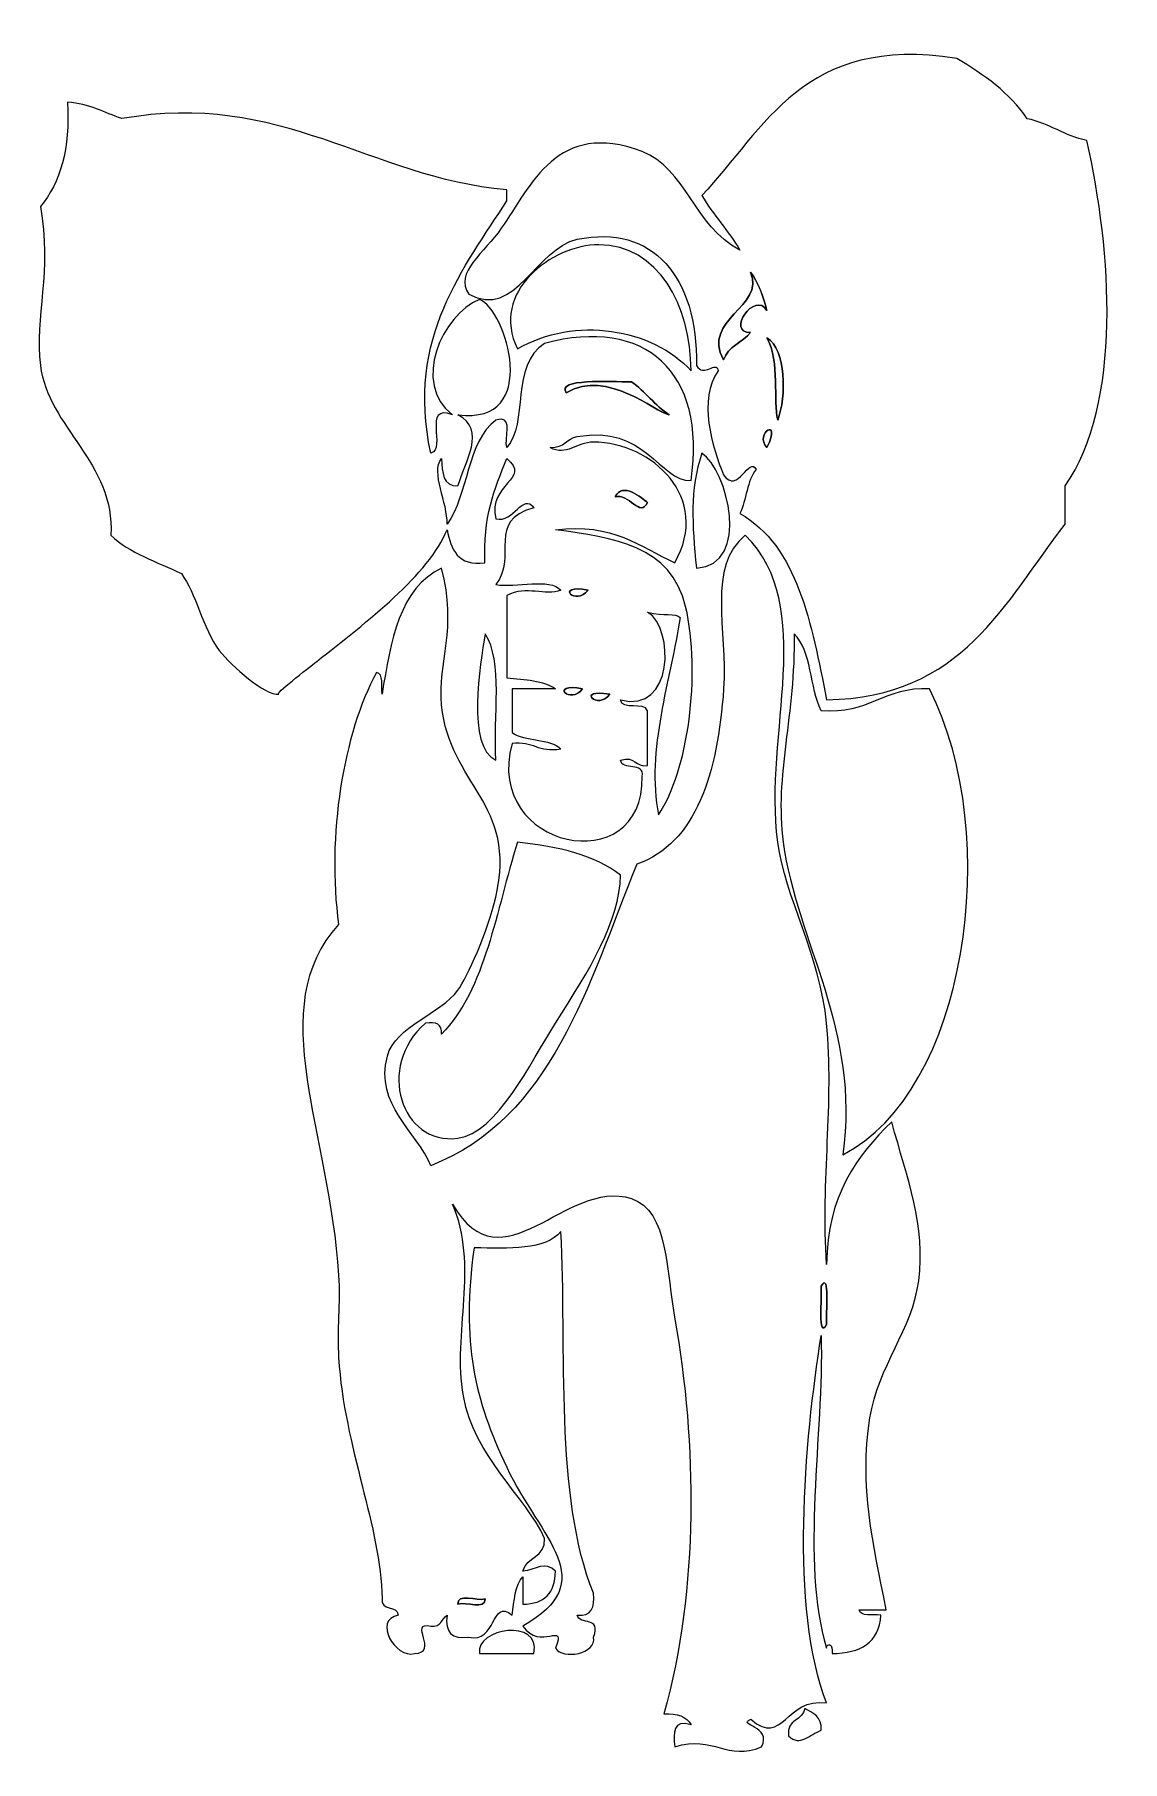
# Model space of a CAD drawing. Header units: centimetres. Extents: x -66 to 65, y -66 to 66.
# Drawn here: x 17.89 to 21.18, y -19.42 to -14.21 of the extents above; entities that cross this region are included whole.
import ezdxf

# ---------------------------------------------------------------- set-up
doc = ezdxf.new("R2010")
doc.units = ezdxf.units.CM
doc.header["$MEASUREMENT"] = 0
doc.layers.add('Layer 1', color=7, linetype='Continuous')

msp = doc.modelspace()

# ---------------------------------------------------------------- linework, layer by layer
at = {"layer": 'Layer 1'}
for points, knots in [([(20.2848, -16.22071), (20.23911, -15.99118), (20.19757, -15.75761), (20.02302, -15.65847), (20.02302, -15.65847), (20.04366, -15.6187), (20.044, -15.55851), (20.07207, -15.52626), (20.07207, -15.52626), (20.05252, -15.48266), (20.01606, -15.60405), (19.97396, -15.54274), (19.97396, -15.54274), (19.93898, -15.46072), (19.89681, -15.31173), (19.95748, -15.22857), (19.95748, -15.22857), (19.95303, -15.1938), (19.91382, -15.25251), (19.89207, -15.21203), (19.89207, -15.21203), (19.89607, -14.94639), (19.76107, -14.78433), (19.53218, -14.83169), (19.53218, -14.83169), (19.40907, -14.85709), (19.34689, -15.07545), (19.20489, -14.997), (19.20489, -14.997), (19.15994, -14.93353), (19.25331, -14.86971), (19.30308, -14.79862), (19.30308, -14.79862), (19.39304, -14.67019), (19.47196, -14.46969), (19.72842, -14.56711), (19.72842, -14.56711), (19.85963, -14.61693), (19.88394, -14.78997), (20.02301, -14.86474), (20.02301, -14.86474), (19.98893, -14.80542), (19.94252, -14.75869), (19.90842, -14.69938), (19.90842, -14.69938), (20.10053, -14.49663), (20.21356, -14.21405), (20.67741, -14.28592), (20.67741, -14.28592), (20.75983, -14.335), (20.83677, -14.38958), (20.89011, -14.46785), (20.89011, -14.46785), (20.95766, -14.48224), (21.00245, -14.51968), (21.07011, -14.53408), (21.07011, -14.53408), (21.1457, -14.86735), (21.17758, -15.32894), (21.00463, -15.57585), (21.00463, -15.57585), (21.00463, -15.6144), (21.00463, -15.65298), (21.00463, -15.69153), (21.00463, -15.69153), (20.82182, -15.92573), (20.69461, -16.21603), (20.2848, -16.22071)], [0, 0, 0, 0, 0.0555556, 0.0555556, 0.0555556, 0.0555556, 0.1111111, 0.1111111, 0.1111111, 0.1111111, 0.1666667, 0.1666667, 0.1666667, 0.1666667, 0.2222222, 0.2222222, 0.2222222, 0.2222222, 0.2777778, 0.2777778, 0.2777778, 0.2777778, 0.3333333, 0.3333333, 0.3333333, 0.3333333, 0.3888889, 0.3888889, 0.3888889, 0.3888889, 0.4444444, 0.4444444, 0.4444444, 0.4444444, 0.5, 0.5, 0.5, 0.5, 0.5555556, 0.5555556, 0.5555556, 0.5555556, 0.6111111, 0.6111111, 0.6111111, 0.6111111, 0.6666667, 0.6666667, 0.6666667, 0.6666667, 0.7222222, 0.7222222, 0.7222222, 0.7222222, 0.7777778, 0.7777778, 0.7777778, 0.7777778, 0.8333333, 0.8333333, 0.8333333, 0.8333333, 0.8888889, 0.8888889, 0.8888889, 0.8888889, 1, 1, 1, 1]), ([(19.09044, -15.4766), (19.13928, -15.46522), (19.06237, -15.32693), (19.15595, -15.36082), (19.15595, -15.36082), (19.03117, -15.26785), (19.12465, -15.05795), (19.23768, -15.01358), (19.23768, -15.01358), (19.317, -15.03954), (19.42646, -15.39503), (19.1723, -15.36082), (19.1723, -15.36082), (19.25922, -15.40667), (19.19344, -15.50332), (19.1723, -15.57582), (19.1723, -15.57582), (19.12624, -15.57817), (19.12507, -15.53526), (19.12317, -15.49311), (19.12317, -15.49311), (19.08869, -15.53436), (19.14254, -15.62715), (19.13955, -15.69149), (19.13955, -15.69149), (19.20419, -15.60259), (19.19887, -15.44283), (19.28676, -15.37735), (19.28676, -15.37735), (19.34166, -15.36034), (19.31227, -15.42871), (19.31949, -15.46006), (19.31949, -15.46006), (19.38614, -15.38624), (19.32954, -15.21217), (19.43398, -15.14581), (19.43398, -15.14581), (19.73738, -15.06466), (19.92409, -15.23127), (19.8757, -15.5592), (19.8757, -15.5592), (19.78056, -15.56293), (19.73777, -15.38825), (19.53219, -15.42701), (19.53219, -15.42701), (19.50076, -15.43288), (19.49459, -15.46059), (19.45041, -15.46006), (19.45041, -15.46006), (19.4996, -15.48718), (19.53042, -15.44334), (19.58125, -15.44352), (19.58125, -15.44352), (19.75918, -15.44397), (19.93815, -15.61256), (19.82668, -15.8073), (19.82668, -15.8073), (19.72066, -15.7601), (19.6415, -15.68588), (19.46674, -15.708), (19.46674, -15.708), (19.6415, -15.73112), (19.8166, -15.7557), (19.85938, -15.93956), (19.85938, -15.93956), (19.90698, -16.14464), (19.86663, -16.43483), (19.77757, -16.56795), (19.77757, -16.56795), (19.73849, -16.37401), (19.81575, -16.15467), (19.843, -15.97261), (19.843, -15.97261), (19.82816, -15.95803), (19.79471, -15.96983), (19.74487, -15.95607), (19.74487, -15.95607), (19.82657, -16.00539), (19.82332, -16.26603), (19.66301, -16.22068), (19.66301, -16.22068), (19.66724, -16.25505), (19.7349, -16.22518), (19.74487, -16.25373), (19.74487, -16.25373), (19.74487, -16.30887), (19.74487, -16.36403), (19.74487, -16.41915), (19.74487, -16.41915), (19.70537, -16.42595), (19.70931, -16.38888), (19.66301, -16.40261), (19.66301, -16.40261), (19.66751, -16.43669), (19.73551, -16.40655), (19.72844, -16.45225), (19.72844, -16.45225), (19.73458, -16.7697), (19.24841, -16.67228), (19.3358, -16.35298), (19.3358, -16.35298), (19.39917, -16.3442), (19.41573, -16.38248), (19.48315, -16.36949), (19.48315, -16.36949), (19.45114, -16.3356), (19.37322, -16.34824), (19.3358, -16.31991), (19.3358, -16.31991), (19.3358, -16.2758), (19.3358, -16.23175), (19.3358, -16.18764), (19.3358, -16.18764), (19.37948, -16.18764), (19.42317, -16.18764), (19.46674, -16.18764), (19.46674, -16.18764), (19.43123, -16.16282), (19.37464, -16.15944), (19.3195, -16.15454), (19.3195, -16.15454), (19.3195, -16.07186), (19.3195, -15.98918), (19.3195, -15.90652), (19.3195, -15.90652), (19.37993, -15.87361), (19.43496, -15.91052), (19.48317, -15.89001), (19.48317, -15.89001), (19.44978, -15.85199), (19.34723, -15.88395), (19.28677, -15.87337), (19.28677, -15.87337), (19.35434, -15.78637), (19.25539, -15.68239), (19.40128, -15.64194), (19.40128, -15.64194), (19.36852, -15.59402), (19.34066, -15.68959), (19.28677, -15.67499), (19.28677, -15.67499), (19.2615, -15.56884), (19.3962, -15.5554), (19.3195, -15.49312), (19.3195, -15.49312), (19.2837, -15.58369), (19.24669, -15.67301), (19.25404, -15.80731), (19.25404, -15.80731), (19.17189, -15.81866), (19.15162, -15.76752), (19.13953, -15.70801), (19.13953, -15.70801), (19.08563, -15.84287), (18.89744, -15.98551), (18.74691, -16.10496), (18.74691, -16.10496), (18.71945, -16.12668), (18.61594, -16.20558), (18.63232, -16.20418), (18.63232, -16.20418), (18.58938, -16.20783), (18.48995, -16.1201), (18.45227, -16.07186), (18.45227, -16.07186), (18.40195, -16.00701), (18.38184, -15.89649), (18.33781, -15.84035), (18.33781, -15.84035), (18.26452, -15.80426), (18.18118, -15.77823), (18.12511, -15.72457), (18.12511, -15.72457), (18.1376, -15.50491), (17.93577, -15.39987), (17.91246, -15.21202), (17.91246, -15.21202), (17.89479, -15.0688), (17.94794, -14.92524), (17.91246, -14.73241), (17.91246, -14.73241), (17.97255, -14.66092), (18.00295, -14.55929), (17.99427, -14.41824), (17.99427, -14.41824), (18.06095, -14.42261), (18.10524, -14.44938), (18.15789, -14.46782), (18.15789, -14.46782), (18.63988, -14.38239), (18.90608, -14.64512), (19.31949, -14.68285), (19.31949, -14.68285), (19.31949, -14.69391), (19.31949, -14.70486), (19.31949, -14.7159), (19.31949, -14.7159), (19.19424, -14.91537), (19.01416, -15.12613), (19.09044, -15.4766)], [0, 0, 0, 0, 0.0196078, 0.0196078, 0.0196078, 0.0196078, 0.0392157, 0.0392157, 0.0392157, 0.0392157, 0.0588235, 0.0588235, 0.0588235, 0.0588235, 0.0784314, 0.0784314, 0.0784314, 0.0784314, 0.0980392, 0.0980392, 0.0980392, 0.0980392, 0.1176471, 0.1176471, 0.1176471, 0.1176471, 0.1372549, 0.1372549, 0.1372549, 0.1372549, 0.1568627, 0.1568627, 0.1568627, 0.1568627, 0.1764706, 0.1764706, 0.1764706, 0.1764706, 0.1960784, 0.1960784, 0.1960784, 0.1960784, 0.2156863, 0.2156863, 0.2156863, 0.2156863, 0.2352941, 0.2352941, 0.2352941, 0.2352941, 0.254902, 0.254902, 0.254902, 0.254902, 0.2745098, 0.2745098, 0.2745098, 0.2745098, 0.2941176, 0.2941176, 0.2941176, 0.2941176, 0.3137255, 0.3137255, 0.3137255, 0.3137255, 0.3333333, 0.3333333, 0.3333333, 0.3333333, 0.3529412, 0.3529412, 0.3529412, 0.3529412, 0.372549, 0.372549, 0.372549, 0.372549, 0.3921569, 0.3921569, 0.3921569, 0.3921569, 0.4117647, 0.4117647, 0.4117647, 0.4117647, 0.4313725, 0.4313725, 0.4313725, 0.4313725, 0.4509804, 0.4509804, 0.4509804, 0.4509804, 0.4705882, 0.4705882, 0.4705882, 0.4705882, 0.4901961, 0.4901961, 0.4901961, 0.4901961, 0.5098039, 0.5098039, 0.5098039, 0.5098039, 0.5294118, 0.5294118, 0.5294118, 0.5294118, 0.5490196, 0.5490196, 0.5490196, 0.5490196, 0.5686275, 0.5686275, 0.5686275, 0.5686275, 0.5882353, 0.5882353, 0.5882353, 0.5882353, 0.6078431, 0.6078431, 0.6078431, 0.6078431, 0.627451, 0.627451, 0.627451, 0.627451, 0.6470588, 0.6470588, 0.6470588, 0.6470588, 0.6666667, 0.6666667, 0.6666667, 0.6666667, 0.6862745, 0.6862745, 0.6862745, 0.6862745, 0.7058824, 0.7058824, 0.7058824, 0.7058824, 0.7254902, 0.7254902, 0.7254902, 0.7254902, 0.745098, 0.745098, 0.745098, 0.745098, 0.7647059, 0.7647059, 0.7647059, 0.7647059, 0.7843137, 0.7843137, 0.7843137, 0.7843137, 0.8039216, 0.8039216, 0.8039216, 0.8039216, 0.8235294, 0.8235294, 0.8235294, 0.8235294, 0.8431373, 0.8431373, 0.8431373, 0.8431373, 0.8627451, 0.8627451, 0.8627451, 0.8627451, 0.8823529, 0.8823529, 0.8823529, 0.8823529, 0.9019608, 0.9019608, 0.9019608, 0.9019608, 0.9215686, 0.9215686, 0.9215686, 0.9215686, 0.9411765, 0.9411765, 0.9411765, 0.9411765, 0.9607843, 0.9607843, 0.9607843, 0.9607843, 1, 1, 1, 1]), ([(19.35225, -15.16241), (19.26703, -14.99181), (19.4562, -14.84748), (19.59765, -14.84822), (19.59765, -14.84822), (19.77516, -14.84901), (19.87599, -15.02941), (19.87573, -15.22856), (19.87573, -15.22856), (19.76108, -15.10068), (19.52439, -15.06128), (19.35225, -15.16241)], [0, 0, 0, 0, 0.25, 0.25, 0.25, 0.25, 0.5, 0.5, 0.5, 0.5, 1, 1, 1, 1]), ([(19.97397, -15.19548), (19.98746, -15.15399), (20.03123, -15.14315), (20.05567, -15.11277), (20.05567, -15.11277), (19.97889, -15.11497), (20.06848, -14.98487), (20.1048, -15.0466), (20.1048, -15.0466), (20.09371, -15.00271), (20.07906, -14.96241), (20.05567, -14.93092), (20.05567, -14.93092), (20.10123, -15.03543), (19.90565, -15.07369), (19.97397, -15.19548)], [0, 0, 0, 0, 0.2, 0.2, 0.2, 0.2, 0.4, 0.4, 0.4, 0.4, 0.6, 0.6, 0.6, 0.6, 1, 1, 1, 1]), ([(20.13745, -15.37738), (20.16393, -15.30544), (20.16341, -15.16521), (20.10483, -15.12939), (20.10483, -15.12939), (20.14491, -15.20151), (20.12295, -15.31886), (20.13745, -15.37738)], [0, 0, 0, 0, 0.3333333, 0.3333333, 0.3333333, 0.3333333, 1, 1, 1, 1]), ([(19.69576, -15.2616), (19.62993, -15.26192), (19.46824, -15.25123), (19.49947, -15.29467), (19.49947, -15.29467), (19.62494, -15.22127), (19.76561, -15.35359), (19.81022, -15.36084), (19.81022, -15.36084), (19.76637, -15.33349), (19.7379, -15.29068), (19.69576, -15.2616)], [0, 0, 0, 0, 0.25, 0.25, 0.25, 0.25, 0.5, 0.5, 0.5, 0.5, 1, 1, 1, 1]), ([(20.1048, -15.46006), (20.15198, -15.36418), (20.06451, -15.41649), (20.1048, -15.46006), (20.1048, -15.46006), (20.1048, -15.46006), (20.1048, -15.46006), (20.1048, -15.46006)], [0, 0, 0, 0, 0.3333333, 0.3333333, 0.3333333, 0.3333333, 1, 1, 1, 1]), ([(19.89208, -15.82384), (19.87904, -15.6893), (19.87112, -15.58976), (19.90843, -15.47663), (19.90843, -15.47663), (19.98587, -15.52663), (20.05784, -15.81508), (19.89208, -15.82384)], [0, 0, 0, 0, 0.3333333, 0.3333333, 0.3333333, 0.3333333, 1, 1, 1, 1]), ([(19.74489, -15.62538), (19.72743, -15.61355), (19.66946, -15.56085), (19.6467, -15.60887), (19.6467, -15.60887), (19.68851, -15.59611), (19.72192, -15.67356), (19.74489, -15.62538)], [0, 0, 0, 0, 0.3333333, 0.3333333, 0.3333333, 0.3333333, 1, 1, 1, 1]), ([(20.2848, -17.92397), (20.2862, -17.71585), (20.37656, -17.59784), (20.48117, -17.49394), (20.48117, -17.49394), (20.52893, -17.66669), (20.58401, -17.80893), (20.5629, -17.97355), (20.5629, -17.97355), (20.54435, -18.11809), (20.44005, -18.23189), (20.41571, -18.38696), (20.41571, -18.38696), (20.38256, -18.59802), (20.42542, -18.76269), (20.46471, -18.96571), (20.46471, -18.96571), (20.43754, -18.96571), (20.41018, -18.96571), (20.38295, -18.96571), (20.38295, -18.96571), (20.388, -18.98817), (20.42388, -18.97947), (20.44846, -18.98222), (20.44846, -18.98222), (20.44364, -19.06567), (20.38782, -19.09731), (20.30122, -19.09798), (20.30122, -19.09798), (20.3058, -19.06843), (20.28566, -19.06409), (20.28484, -19.08142), (20.28484, -19.08142), (20.20486, -18.8202), (20.27611, -18.43629), (20.26841, -18.13897), (20.26841, -18.13897), (20.21809, -18.45737), (20.17303, -18.96122), (20.28484, -19.24686), (20.28484, -19.24686), (20.1599, -19.22911), (20.15546, -19.38177), (20.05571, -19.29642), (20.05571, -19.29642), (20.01256, -19.3151), (20.12186, -19.316), (20.08847, -19.37916), (20.08847, -19.37916), (19.98573, -19.42358), (19.9462, -19.34344), (19.82674, -19.37916), (19.82674, -19.37916), (19.82211, -19.33593), (19.82118, -19.29642), (19.87577, -19.31304), (19.87577, -19.31304), (19.86185, -19.28846), (19.83455, -19.2774), (19.79396, -19.27991), (19.79396, -19.27991), (19.89948, -18.89931), (19.89355, -18.4633), (19.82674, -18.08934), (19.82674, -18.08934), (19.80211, -17.95184), (19.80817, -17.76123), (19.6958, -17.72554), (19.6958, -17.72554), (19.49673, -17.66217), (19.30742, -18.00309), (19.156, -17.74205), (19.156, -17.74205), (19.23686, -17.92564), (19.1555, -18.13382), (19.18868, -18.3208), (19.18868, -18.3208), (19.22109, -18.50381), (19.37616, -18.62346), (19.43403, -18.7507), (19.43403, -18.7507), (19.43699, -18.80883), (19.37873, -18.80512), (19.36855, -18.84992), (19.36855, -18.84992), (19.40689, -18.84492), (19.4362, -18.81761), (19.46679, -18.84992), (19.46679, -18.84992), (19.466, -18.91533), (19.43319, -18.94842), (19.36855, -18.94919), (19.36855, -18.94919), (19.36855, -18.92162), (19.36855, -18.8941), (19.36855, -18.86651), (19.36855, -18.86651), (19.34426, -18.89151), (19.34228, -18.93909), (19.33585, -18.98224), (19.33585, -18.98224), (19.27103, -18.92877), (19.28965, -19.07021), (19.20496, -19.04844), (19.20496, -19.04844), (19.15379, -19.05611), (19.13201, -19.03407), (19.13958, -18.98224), (19.13958, -18.98224), (19.12288, -18.99304), (19.12265, -19.02031), (19.0905, -19.01531), (19.0905, -19.01531), (19.02158, -18.99941), (19.11709, -19.09654), (19.04142, -19.09799), (19.04142, -19.09799), (18.98324, -19.11431), (18.91527, -18.99613), (18.99237, -18.98223), (18.99237, -18.98223), (18.99052, -18.95098), (18.93824, -18.97077), (18.94332, -18.93267), (18.94332, -18.93267), (18.94049, -18.71545), (18.82958, -18.48042), (18.81232, -18.20512), (18.81232, -18.20512), (18.8074, -18.12408), (18.81737, -18.03994), (18.81232, -17.95705), (18.81232, -17.95705), (18.78599, -17.52382), (18.58311, -17.14981), (18.81232, -16.89872), (18.81232, -16.89872), (18.77573, -16.63469), (18.82708, -16.31891), (18.92683, -16.1381), (18.92683, -16.1381), (18.94906, -16.14315), (18.94048, -16.17943), (18.94331, -16.20422), (18.94331, -16.20422), (18.96961, -16.04338), (18.99612, -15.88286), (19.1232, -15.82385), (19.1232, -15.82385), (19.17233, -16.00819), (19.11047, -16.10518), (19.1232, -16.23724), (19.1232, -16.23724), (19.14656, -16.47783), (19.35286, -16.53204), (19.28682, -16.81607), (19.28682, -16.81607), (19.26274, -16.91963), (19.20035, -17.0583), (19.17236, -17.09719), (19.17236, -17.09719), (19.12079, -17.16857), (18.98353, -17.20461), (18.95956, -17.29557), (18.95956, -17.29557), (18.92051, -17.44458), (19.04843, -17.52147), (19.0905, -17.62633), (19.0905, -17.62633), (19.45631, -17.48345), (19.56461, -17.08031), (19.71217, -16.71685), (19.71217, -16.71685), (19.89082, -16.6543), (19.9567, -16.4434), (19.974, -16.18768), (19.974, -16.18768), (19.98591, -16.01057), (19.92241, -15.81721), (20.03943, -15.72461), (20.03943, -15.72461), (20.25792, -15.93921), (20.09401, -16.32175), (20.13748, -16.6507), (20.13748, -16.6507), (20.15947, -16.81649), (20.26488, -16.9908), (20.28483, -17.19632), (20.28483, -17.19632), (20.308, -17.43745), (20.26742, -17.66994), (20.2848, -17.92397)], [0, 0, 0, 0, 0.0204082, 0.0204082, 0.0204082, 0.0204082, 0.0408163, 0.0408163, 0.0408163, 0.0408163, 0.0612245, 0.0612245, 0.0612245, 0.0612245, 0.0816327, 0.0816327, 0.0816327, 0.0816327, 0.1020408, 0.1020408, 0.1020408, 0.1020408, 0.122449, 0.122449, 0.122449, 0.122449, 0.1428571, 0.1428571, 0.1428571, 0.1428571, 0.1632653, 0.1632653, 0.1632653, 0.1632653, 0.1836735, 0.1836735, 0.1836735, 0.1836735, 0.2040816, 0.2040816, 0.2040816, 0.2040816, 0.2244898, 0.2244898, 0.2244898, 0.2244898, 0.244898, 0.244898, 0.244898, 0.244898, 0.2653061, 0.2653061, 0.2653061, 0.2653061, 0.2857143, 0.2857143, 0.2857143, 0.2857143, 0.3061224, 0.3061224, 0.3061224, 0.3061224, 0.3265306, 0.3265306, 0.3265306, 0.3265306, 0.3469388, 0.3469388, 0.3469388, 0.3469388, 0.3673469, 0.3673469, 0.3673469, 0.3673469, 0.3877551, 0.3877551, 0.3877551, 0.3877551, 0.4081633, 0.4081633, 0.4081633, 0.4081633, 0.4285714, 0.4285714, 0.4285714, 0.4285714, 0.4489796, 0.4489796, 0.4489796, 0.4489796, 0.4693878, 0.4693878, 0.4693878, 0.4693878, 0.4897959, 0.4897959, 0.4897959, 0.4897959, 0.5102041, 0.5102041, 0.5102041, 0.5102041, 0.5306122, 0.5306122, 0.5306122, 0.5306122, 0.5510204, 0.5510204, 0.5510204, 0.5510204, 0.5714286, 0.5714286, 0.5714286, 0.5714286, 0.5918367, 0.5918367, 0.5918367, 0.5918367, 0.6122449, 0.6122449, 0.6122449, 0.6122449, 0.6326531, 0.6326531, 0.6326531, 0.6326531, 0.6530612, 0.6530612, 0.6530612, 0.6530612, 0.6734694, 0.6734694, 0.6734694, 0.6734694, 0.6938776, 0.6938776, 0.6938776, 0.6938776, 0.7142857, 0.7142857, 0.7142857, 0.7142857, 0.7346939, 0.7346939, 0.7346939, 0.7346939, 0.755102, 0.755102, 0.755102, 0.755102, 0.7755102, 0.7755102, 0.7755102, 0.7755102, 0.7959184, 0.7959184, 0.7959184, 0.7959184, 0.8163265, 0.8163265, 0.8163265, 0.8163265, 0.8367347, 0.8367347, 0.8367347, 0.8367347, 0.8571429, 0.8571429, 0.8571429, 0.8571429, 0.877551, 0.877551, 0.877551, 0.877551, 0.8979592, 0.8979592, 0.8979592, 0.8979592, 0.9183673, 0.9183673, 0.9183673, 0.9183673, 0.9387755, 0.9387755, 0.9387755, 0.9387755, 0.9591837, 0.9591837, 0.9591837, 0.9591837, 1, 1, 1, 1]), ([(19.56487, -15.89001), (19.46014, -15.87088), (19.52894, -15.94049), (19.56487, -15.89001), (19.56487, -15.89001), (19.56487, -15.89001), (19.56487, -15.89001), (19.56487, -15.89001)], [0, 0, 0, 0, 0.3333333, 0.3333333, 0.3333333, 0.3333333, 1, 1, 1, 1]), ([(19.25406, -16.02222), (19.30994, -16.10353), (19.27856, -16.27312), (19.28676, -16.40264), (19.28676, -16.40264), (19.19686, -16.36409), (19.23985, -16.11176), (19.25406, -16.02222)], [0, 0, 0, 0, 0.3333333, 0.3333333, 0.3333333, 0.3333333, 1, 1, 1, 1]), ([(20.59563, -16.18767), (20.821, -16.63558), (20.70596, -17.40356), (20.3339, -17.59322), (20.3339, -17.59322), (20.3869, -17.21823), (20.19454, -16.94933), (20.15388, -16.65069), (20.15388, -16.65069), (20.12663, -16.4504), (20.19132, -16.26286), (20.18664, -16.02223), (20.18664, -16.02223), (20.24096, -16.07197), (20.23326, -16.1846), (20.26834, -16.25377), (20.26834, -16.25377), (20.41182, -16.26641), (20.45813, -16.18095), (20.59563, -16.18767)], [0, 0, 0, 0, 0.1666667, 0.1666667, 0.1666667, 0.1666667, 0.3333333, 0.3333333, 0.3333333, 0.3333333, 0.5, 0.5, 0.5, 0.5, 0.6666667, 0.6666667, 0.6666667, 0.6666667, 1, 1, 1, 1]), ([(19.54857, -16.18767), (19.44371, -16.16854), (19.51269, -16.23812), (19.54857, -16.18767), (19.54857, -16.18767), (19.54857, -16.18767), (19.54857, -16.18767), (19.54857, -16.18767)], [0, 0, 0, 0, 0.3333333, 0.3333333, 0.3333333, 0.3333333, 1, 1, 1, 1]), ([(19.63038, -16.2042), (19.5256, -16.18508), (19.59439, -16.25466), (19.63038, -16.2042), (19.63038, -16.2042), (19.63038, -16.2042), (19.63038, -16.2042), (19.63038, -16.2042)], [0, 0, 0, 0, 0.3333333, 0.3333333, 0.3333333, 0.3333333, 1, 1, 1, 1]), ([(19.07406, -17.19631), (19.10692, -17.19067), (19.12534, -17.1998), (19.12314, -17.22936), (19.12314, -17.22936), (19.2562, -17.09389), (19.28739, -16.85529), (19.35222, -16.65069), (19.35222, -16.65069), (19.47634, -16.66299), (19.5855, -16.69051), (19.663, -16.74991), (19.663, -16.74991), (19.66006, -16.89025), (19.57108, -17.03238), (19.46673, -17.19632), (19.46673, -17.19632), (19.39222, -17.31342), (19.29031, -17.52898), (19.17228, -17.54364), (19.17228, -17.54364), (19.00109, -17.56472), (18.92383, -17.32876), (19.07406, -17.19631)], [0, 0, 0, 0, 0.1428571, 0.1428571, 0.1428571, 0.1428571, 0.2857143, 0.2857143, 0.2857143, 0.2857143, 0.4285714, 0.4285714, 0.4285714, 0.4285714, 0.5714286, 0.5714286, 0.5714286, 0.5714286, 0.7142857, 0.7142857, 0.7142857, 0.7142857, 1, 1, 1, 1]), ([(19.36852, -19.0153), (19.60762, -18.87817), (19.42382, -18.75561), (19.31949, -18.53577), (19.31949, -18.53577), (19.22289, -18.33236), (19.18132, -18.15977), (19.22128, -17.87434), (19.22128, -17.87434), (19.32624, -17.87569), (19.4362, -17.88207), (19.48314, -17.82478), (19.48314, -17.82478), (19.5019, -18.18202), (19.46256, -18.62028), (19.58125, -18.91613), (19.58125, -18.91613), (19.58585, -18.95936), (19.57524, -18.98725), (19.5322, -18.98222), (19.5322, -18.98222), (19.53881, -19.01418), (19.60713, -18.98373), (19.58125, -19.04842), (19.58125, -19.04842), (19.59244, -19.09962), (19.48751, -19.11724), (19.46674, -19.08141), (19.46674, -19.08141), (19.50113, -18.99532), (19.4199, -19.09287), (19.36852, -19.0153)], [0, 0, 0, 0, 0.1111111, 0.1111111, 0.1111111, 0.1111111, 0.2222222, 0.2222222, 0.2222222, 0.2222222, 0.3333333, 0.3333333, 0.3333333, 0.3333333, 0.4444444, 0.4444444, 0.4444444, 0.4444444, 0.5555556, 0.5555556, 0.5555556, 0.5555556, 0.6666667, 0.6666667, 0.6666667, 0.6666667, 0.7777778, 0.7777778, 0.7777778, 0.7777778, 1, 1, 1, 1]), ([(20.2848, -18.10579), (20.28144, -18.0746), (20.29581, -17.94241), (20.26837, -17.99006), (20.26837, -17.99006), (20.27173, -18.02134), (20.25728, -18.15344), (20.2848, -18.10579)], [0, 0, 0, 0, 0.3333333, 0.3333333, 0.3333333, 0.3333333, 1, 1, 1, 1]), ([(19.25406, -18.93267), (19.23027, -18.94169), (19.16947, -18.91333), (19.1723, -18.94918), (19.1723, -18.94918), (19.19598, -18.94016), (19.25684, -18.96852), (19.25406, -18.93267)], [0, 0, 0, 0, 0.3333333, 0.3333333, 0.3333333, 0.3333333, 1, 1, 1, 1]), ([(19.40128, -19.09798), (19.3467, -19.09798), (19.29225, -19.09798), (19.23766, -19.09798), (19.23766, -19.09798), (19.22467, -19.02196), (19.42453, -18.98908), (19.40128, -19.09798)], [0, 0, 0, 0, 0.3333333, 0.3333333, 0.3333333, 0.3333333, 1, 1, 1, 1]), ([(20.21931, -19.26334), (20.24323, -19.27773), (20.27114, -19.28813), (20.26836, -19.32949), (20.26836, -19.32949), (20.23497, -19.34137), (20.2037, -19.38137), (20.17017, -19.34605), (20.17017, -19.34605), (20.16259, -19.29411), (20.21431, -19.30234), (20.21931, -19.26334)], [0, 0, 0, 0, 0.25, 0.25, 0.25, 0.25, 0.5, 0.5, 0.5, 0.5, 1, 1, 1, 1])]:
    msp.add_open_spline(points, degree=3, knots=knots, dxfattribs=at)
at = {"layer": 'Layer 1', "color": 7}
for points, knots in [([(20.05567, -14.93092), (20.07909, -14.96241), (20.09372, -15.0027), (20.1048, -15.0466), (20.1048, -15.0466), (20.06847, -14.98487), (19.97886, -15.11497), (20.05567, -15.11277), (20.05567, -15.11277), (20.03122, -15.14314), (19.98746, -15.15399), (19.97397, -15.19548), (19.97397, -15.19548), (19.90565, -15.07369), (20.10123, -15.03543), (20.05567, -14.93092)], [0, 0, 0, 0, 0.2, 0.2, 0.2, 0.2, 0.4, 0.4, 0.4, 0.4, 0.6, 0.6, 0.6, 0.6, 1, 1, 1, 1]), ([(20.1048, -15.12936), (20.16341, -15.16518), (20.16391, -15.30541), (20.13742, -15.37735), (20.13742, -15.37735), (20.12295, -15.31886), (20.14491, -15.20151), (20.1048, -15.12936)], [0, 0, 0, 0, 0.3333333, 0.3333333, 0.3333333, 0.3333333, 1, 1, 1, 1]), ([(19.81022, -15.36085), (19.76558, -15.3536), (19.62493, -15.22128), (19.49947, -15.29468), (19.49947, -15.29468), (19.46825, -15.25124), (19.62994, -15.26192), (19.69576, -15.26161), (19.69576, -15.26161), (19.7379, -15.29068), (19.76637, -15.33349), (19.81022, -15.36085)], [0, 0, 0, 0, 0.25, 0.25, 0.25, 0.25, 0.5, 0.5, 0.5, 0.5, 1, 1, 1, 1]), ([(20.1048, -15.46006), (20.06451, -15.41649), (20.15198, -15.36418), (20.1048, -15.46006), (20.1048, -15.46006), (20.1048, -15.46006), (20.1048, -15.46006), (20.1048, -15.46006)], [0, 0, 0, 0, 0.3333333, 0.3333333, 0.3333333, 0.3333333, 1, 1, 1, 1]), ([(19.6467, -15.60887), (19.66945, -15.56085), (19.72742, -15.61355), (19.74489, -15.62538), (19.74489, -15.62538), (19.72192, -15.67356), (19.68851, -15.59611), (19.6467, -15.60887)], [0, 0, 0, 0, 0.3333333, 0.3333333, 0.3333333, 0.3333333, 1, 1, 1, 1]), ([(19.56487, -15.89001), (19.52894, -15.94049), (19.46014, -15.87088), (19.56487, -15.89001), (19.56487, -15.89001), (19.56487, -15.89001), (19.56487, -15.89001), (19.56487, -15.89001)], [0, 0, 0, 0, 0.3333333, 0.3333333, 0.3333333, 0.3333333, 1, 1, 1, 1]), ([(19.54857, -16.18767), (19.51269, -16.23812), (19.44371, -16.16854), (19.54857, -16.18767), (19.54857, -16.18767), (19.54857, -16.18767), (19.54857, -16.18767), (19.54857, -16.18767)], [0, 0, 0, 0, 0.3333333, 0.3333333, 0.3333333, 0.3333333, 1, 1, 1, 1]), ([(19.63038, -16.2042), (19.59439, -16.25466), (19.5256, -16.18508), (19.63038, -16.2042), (19.63038, -16.2042), (19.63038, -16.2042), (19.63038, -16.2042), (19.63038, -16.2042)], [0, 0, 0, 0, 0.3333333, 0.3333333, 0.3333333, 0.3333333, 1, 1, 1, 1]), ([(20.26837, -17.99006), (20.29581, -17.94241), (20.28144, -18.07459), (20.2848, -18.10579), (20.2848, -18.10579), (20.25728, -18.15344), (20.27173, -18.02134), (20.26837, -17.99006)], [0, 0, 0, 0, 0.3333333, 0.3333333, 0.3333333, 0.3333333, 1, 1, 1, 1]), ([(19.1723, -18.94918), (19.16947, -18.91333), (19.23024, -18.94169), (19.25406, -18.93267), (19.25406, -18.93267), (19.25684, -18.96852), (19.19598, -18.94016), (19.1723, -18.94918)], [0, 0, 0, 0, 0.3333333, 0.3333333, 0.3333333, 0.3333333, 1, 1, 1, 1])]:
    msp.add_open_spline(points, degree=3, knots=knots, dxfattribs=at)

doc.saveas('drawing.dxf')
